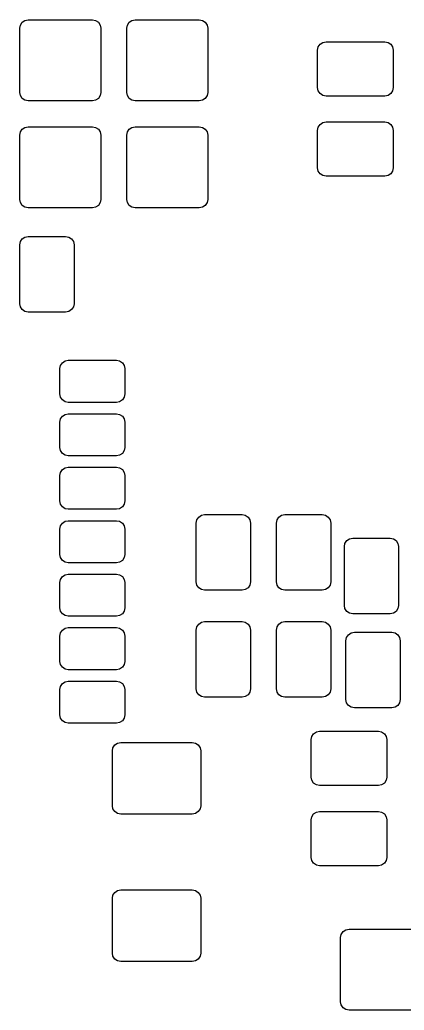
# Model space of a CAD drawing. Extents: x 0.28 to 2.54, y 0.32 to 1.78.
# Drawn here: x 1.492 to 1.852, y 0.822 to 1.748 of the extents above; entities that cross this region are included whole.
import ezdxf

# ---------------------------------------------------------------- set-up
doc = ezdxf.new("R2010")
doc.units = 0
doc.header["$MEASUREMENT"] = 0
doc.layers.add('BLACK', color=7, linetype='CONTINUOUS')

msp = doc.modelspace()

# ---------------------------------------------------------------- linework, layer by layer
at = {"layer": 'BLACK', "linetype": 'CONTINUOUS'}
for p, q in [((1.49213, 1.74), (1.49273, 1.74301)), ((1.49273, 1.74301), (1.49443, 1.74557)), ((1.49443, 1.74557), (1.49699, 1.74727)), ((1.49699, 1.74727), (1.5, 1.74787)), ((1.5, 1.74787), (1.56, 1.74787)), ((1.56, 1.74787), (1.56301, 1.74727)), ((1.56301, 1.74727), (1.56557, 1.74557)), ((1.56557, 1.74557), (1.56727, 1.74301)), ((1.56727, 1.74301), (1.56787, 1.74)), ((1.59213, 1.74), (1.59273, 1.74301)), ((1.59273, 1.74301), (1.59443, 1.74557)), ((1.59443, 1.74557), (1.59699, 1.74727)), ((1.59699, 1.74727), (1.6, 1.74787)), ((1.6, 1.74787), (1.66, 1.74787)), ((1.66, 1.74787), (1.66301, 1.74727)), ((1.66301, 1.74727), (1.66557, 1.74557)), ((1.66557, 1.74557), (1.66727, 1.74301)), ((1.66727, 1.74301), (1.66787, 1.74)), ((1.49213, 1.68), (1.49213, 1.74)), ((1.56787, 1.74), (1.56787, 1.68)), ((1.59213, 1.68), (1.59213, 1.74)), ((1.66787, 1.74), (1.66787, 1.68)), ((1.77063, 1.7195), (1.77123, 1.72251)), ((1.77123, 1.72251), (1.77293, 1.72507)), ((1.77293, 1.72507), (1.77549, 1.72677)), ((1.77549, 1.72677), (1.7785, 1.72737)), ((1.7785, 1.72737), (1.8335, 1.72737)), ((1.8335, 1.72737), (1.83651, 1.72677)), ((1.83651, 1.72677), (1.83907, 1.72507)), ((1.83907, 1.72507), (1.84077, 1.72251)), ((1.84077, 1.72251), (1.84137, 1.7195)), ((1.77063, 1.6845), (1.77063, 1.7195)), ((1.84137, 1.7195), (1.84137, 1.6845)), ((1.49273, 1.67699), (1.49213, 1.68)), ((1.49443, 1.67443), (1.49273, 1.67699)), ((1.56727, 1.67699), (1.56557, 1.67443)), ((1.56787, 1.68), (1.56727, 1.67699)), ((1.59273, 1.67699), (1.59213, 1.68)), ((1.59443, 1.67443), (1.59273, 1.67699)), ((1.66727, 1.67699), (1.66557, 1.67443)), ((1.66787, 1.68), (1.66727, 1.67699)), ((1.77123, 1.68149), (1.77063, 1.6845)), ((1.77293, 1.67893), (1.77123, 1.68149)), ((1.77549, 1.67723), (1.77293, 1.67893)), ((1.7785, 1.67663), (1.77549, 1.67723)), ((1.8335, 1.67663), (1.7785, 1.67663)), ((1.83651, 1.67723), (1.8335, 1.67663)), ((1.83907, 1.67893), (1.83651, 1.67723)), ((1.84077, 1.68149), (1.83907, 1.67893)), ((1.84137, 1.6845), (1.84077, 1.68149)), ((1.49699, 1.67273), (1.49443, 1.67443)), ((1.5, 1.67213), (1.49699, 1.67273)), ((1.56, 1.67213), (1.5, 1.67213)), ((1.56301, 1.67273), (1.56, 1.67213)), ((1.56557, 1.67443), (1.56301, 1.67273)), ((1.59699, 1.67273), (1.59443, 1.67443)), ((1.6, 1.67213), (1.59699, 1.67273)), ((1.66, 1.67213), (1.6, 1.67213)), ((1.66301, 1.67273), (1.66, 1.67213)), ((1.66557, 1.67443), (1.66301, 1.67273)), ((1.49699, 1.64727), (1.5, 1.64787)), ((1.5, 1.64787), (1.56, 1.64787)), ((1.56, 1.64787), (1.56301, 1.64727)), ((1.59699, 1.64727), (1.6, 1.64787)), ((1.6, 1.64787), (1.66, 1.64787)), ((1.66, 1.64787), (1.66301, 1.64727)), ((1.77123, 1.64751), (1.77293, 1.65007)), ((1.77293, 1.65007), (1.77549, 1.65177)), ((1.77549, 1.65177), (1.7785, 1.65237)), ((1.7785, 1.65237), (1.8335, 1.65237)), ((1.8335, 1.65237), (1.83651, 1.65177)), ((1.83651, 1.65177), (1.83907, 1.65007)), ((1.83907, 1.65007), (1.84077, 1.64751)), ((1.49213, 1.64), (1.49273, 1.64301)), ((1.49213, 1.58), (1.49213, 1.64)), ((1.49273, 1.64301), (1.49443, 1.64557)), ((1.49443, 1.64557), (1.49699, 1.64727)), ((1.56301, 1.64727), (1.56557, 1.64557)), ((1.56557, 1.64557), (1.56727, 1.64301)), ((1.56727, 1.64301), (1.56787, 1.64)), ((1.56787, 1.64), (1.56787, 1.58)), ((1.59213, 1.64), (1.59273, 1.64301)), ((1.59213, 1.58), (1.59213, 1.64)), ((1.59273, 1.64301), (1.59443, 1.64557)), ((1.59443, 1.64557), (1.59699, 1.64727)), ((1.66301, 1.64727), (1.66557, 1.64557)), ((1.66557, 1.64557), (1.66727, 1.64301)), ((1.66727, 1.64301), (1.66787, 1.64)), ((1.66787, 1.64), (1.66787, 1.58)), ((1.77063, 1.6445), (1.77123, 1.64751)), ((1.77063, 1.6095), (1.77063, 1.6445)), ((1.84077, 1.64751), (1.84137, 1.6445)), ((1.84137, 1.6445), (1.84137, 1.6095)), ((1.77123, 1.60649), (1.77063, 1.6095)), ((1.77293, 1.60393), (1.77123, 1.60649)), ((1.77549, 1.60223), (1.77293, 1.60393)), ((1.7785, 1.60163), (1.77549, 1.60223)), ((1.8335, 1.60163), (1.7785, 1.60163)), ((1.83651, 1.60223), (1.8335, 1.60163)), ((1.83907, 1.60393), (1.83651, 1.60223)), ((1.84077, 1.60649), (1.83907, 1.60393)), ((1.84137, 1.6095), (1.84077, 1.60649)), ((1.49273, 1.57699), (1.49213, 1.58)), ((1.49443, 1.57443), (1.49273, 1.57699)), ((1.49699, 1.57273), (1.49443, 1.57443)), ((1.56557, 1.57443), (1.56301, 1.57273)), ((1.56727, 1.57699), (1.56557, 1.57443)), ((1.56787, 1.58), (1.56727, 1.57699)), ((1.59273, 1.57699), (1.59213, 1.58)), ((1.59443, 1.57443), (1.59273, 1.57699)), ((1.59699, 1.57273), (1.59443, 1.57443)), ((1.66557, 1.57443), (1.66301, 1.57273)), ((1.66727, 1.57699), (1.66557, 1.57443)), ((1.66787, 1.58), (1.66727, 1.57699)), ((1.5, 1.57213), (1.49699, 1.57273)), ((1.56, 1.57213), (1.5, 1.57213)), ((1.56301, 1.57273), (1.56, 1.57213)), ((1.6, 1.57213), (1.59699, 1.57273)), ((1.66, 1.57213), (1.6, 1.57213)), ((1.66301, 1.57273), (1.66, 1.57213)), ((1.49213, 1.5375), (1.49273, 1.54051)), ((1.49213, 1.4825), (1.49213, 1.5375)), ((1.49273, 1.54051), (1.49443, 1.54307)), ((1.49443, 1.54307), (1.49699, 1.54477)), ((1.49699, 1.54477), (1.5, 1.54537)), ((1.5, 1.54537), (1.535, 1.54537)), ((1.535, 1.54537), (1.53801, 1.54477)), ((1.53801, 1.54477), (1.54057, 1.54307)), ((1.54057, 1.54307), (1.54227, 1.54051)), ((1.54227, 1.54051), (1.54287, 1.5375)), ((1.54287, 1.5375), (1.54287, 1.4825)), ((1.49273, 1.47949), (1.49213, 1.4825)), ((1.54287, 1.4825), (1.54227, 1.47949)), ((1.49443, 1.47693), (1.49273, 1.47949)), ((1.49699, 1.47523), (1.49443, 1.47693)), ((1.5, 1.47463), (1.49699, 1.47523)), ((1.535, 1.47463), (1.5, 1.47463)), ((1.53801, 1.47523), (1.535, 1.47463)), ((1.54057, 1.47693), (1.53801, 1.47523)), ((1.54227, 1.47949), (1.54057, 1.47693)), ((1.53023, 1.42482), (1.53193, 1.42738)), ((1.53193, 1.42738), (1.53449, 1.42909)), ((1.53449, 1.42909), (1.5375, 1.42969)), ((1.5375, 1.42969), (1.5825, 1.42969)), ((1.5825, 1.42969), (1.58551, 1.42909)), ((1.58551, 1.42909), (1.58807, 1.42738)), ((1.58807, 1.42738), (1.58977, 1.42482)), ((1.52963, 1.42181), (1.53023, 1.42482)), ((1.52963, 1.39819), (1.52963, 1.42181)), ((1.58977, 1.42482), (1.59037, 1.42181)), ((1.59037, 1.42181), (1.59037, 1.39819)), ((1.53023, 1.39518), (1.52963, 1.39819)), ((1.59037, 1.39819), (1.58977, 1.39518)), ((1.53193, 1.39262), (1.53023, 1.39518)), ((1.53449, 1.39091), (1.53193, 1.39262)), ((1.5375, 1.39031), (1.53449, 1.39091)), ((1.5825, 1.39031), (1.5375, 1.39031)), ((1.58551, 1.39091), (1.5825, 1.39031)), ((1.58807, 1.39262), (1.58551, 1.39091)), ((1.58977, 1.39518), (1.58807, 1.39262)), ((1.53449, 1.37909), (1.5375, 1.37969)), ((1.5375, 1.37969), (1.5825, 1.37969)), ((1.5825, 1.37969), (1.58551, 1.37909)), ((1.52963, 1.37181), (1.53023, 1.37482)), ((1.52963, 1.34819), (1.52963, 1.37181)), ((1.53023, 1.37482), (1.53193, 1.37738)), ((1.53193, 1.37738), (1.53449, 1.37909)), ((1.58551, 1.37909), (1.58807, 1.37738)), ((1.58807, 1.37738), (1.58977, 1.37482)), ((1.58977, 1.37482), (1.59037, 1.37181)), ((1.59037, 1.37181), (1.59037, 1.34819)), ((1.53023, 1.34518), (1.52963, 1.34819)), ((1.53193, 1.34262), (1.53023, 1.34518)), ((1.53449, 1.34091), (1.53193, 1.34262)), ((1.58807, 1.34262), (1.58551, 1.34091)), ((1.58977, 1.34518), (1.58807, 1.34262)), ((1.59037, 1.34819), (1.58977, 1.34518)), ((1.5375, 1.34031), (1.53449, 1.34091)), ((1.5825, 1.34031), (1.5375, 1.34031)), ((1.58551, 1.34091), (1.5825, 1.34031)), ((1.52963, 1.32181), (1.53023, 1.32482)), ((1.53023, 1.32482), (1.53193, 1.32738)), ((1.53193, 1.32738), (1.53449, 1.32909)), ((1.53449, 1.32909), (1.5375, 1.32969)), ((1.5375, 1.32969), (1.5825, 1.32969)), ((1.5825, 1.32969), (1.58551, 1.32909)), ((1.58551, 1.32909), (1.58807, 1.32738)), ((1.58807, 1.32738), (1.58977, 1.32482)), ((1.58977, 1.32482), (1.59037, 1.32181)), ((1.52963, 1.29819), (1.52963, 1.32181)), ((1.59037, 1.32181), (1.59037, 1.29819)), ((1.53023, 1.29518), (1.52963, 1.29819)), ((1.59037, 1.29819), (1.58977, 1.29518)), ((1.53193, 1.29262), (1.53023, 1.29518)), ((1.53449, 1.29091), (1.53193, 1.29262)), ((1.5375, 1.29031), (1.53449, 1.29091)), ((1.5825, 1.29031), (1.5375, 1.29031)), ((1.58551, 1.29091), (1.5825, 1.29031)), ((1.58807, 1.29262), (1.58551, 1.29091)), ((1.58977, 1.29518), (1.58807, 1.29262)), ((1.53193, 1.27738), (1.53449, 1.27909)), ((1.53449, 1.27909), (1.5375, 1.27969)), ((1.5375, 1.27969), (1.5825, 1.27969)), ((1.5825, 1.27969), (1.58551, 1.27909)), ((1.58551, 1.27909), (1.58807, 1.27738)), ((1.65713, 1.2775), (1.65773, 1.28051)), ((1.65773, 1.28051), (1.65943, 1.28307)), ((1.65943, 1.28307), (1.66199, 1.28477)), ((1.66199, 1.28477), (1.665, 1.28537)), ((1.665, 1.28537), (1.7, 1.28537)), ((1.7, 1.28537), (1.70301, 1.28477)), ((1.70301, 1.28477), (1.70557, 1.28307)), ((1.70557, 1.28307), (1.70727, 1.28051)), ((1.70727, 1.28051), (1.70787, 1.2775)), ((1.73213, 1.2775), (1.73273, 1.28051)), ((1.73273, 1.28051), (1.73443, 1.28307)), ((1.73443, 1.28307), (1.73699, 1.28477)), ((1.73699, 1.28477), (1.74, 1.28537)), ((1.74, 1.28537), (1.775, 1.28537)), ((1.775, 1.28537), (1.77801, 1.28477)), ((1.77801, 1.28477), (1.78057, 1.28307)), ((1.78057, 1.28307), (1.78227, 1.28051)), ((1.78227, 1.28051), (1.78287, 1.2775)), ((1.52963, 1.27181), (1.53023, 1.27482)), ((1.52963, 1.24819), (1.52963, 1.27181)), ((1.53023, 1.27482), (1.53193, 1.27738)), ((1.58807, 1.27738), (1.58977, 1.27482)), ((1.58977, 1.27482), (1.59037, 1.27181)), ((1.59037, 1.27181), (1.59037, 1.24819)), ((1.65713, 1.2225), (1.65713, 1.2775)), ((1.70787, 1.2775), (1.70787, 1.2225)), ((1.73213, 1.2225), (1.73213, 1.2775)), ((1.78287, 1.2775), (1.78287, 1.2225)), ((1.79623, 1.25851), (1.79793, 1.26107)), ((1.79793, 1.26107), (1.80049, 1.26277)), ((1.80049, 1.26277), (1.8035, 1.26337)), ((1.8035, 1.26337), (1.8385, 1.26337)), ((1.8385, 1.26337), (1.84151, 1.26277)), ((1.84151, 1.26277), (1.84407, 1.26107)), ((1.84407, 1.26107), (1.84577, 1.25851)), ((1.79563, 1.2555), (1.79623, 1.25851)), ((1.79563, 1.2005), (1.79563, 1.2555)), ((1.84577, 1.25851), (1.84637, 1.2555)), ((1.84637, 1.2555), (1.84637, 1.2005)), ((1.53023, 1.24518), (1.52963, 1.24819)), ((1.53193, 1.24262), (1.53023, 1.24518)), ((1.53449, 1.24091), (1.53193, 1.24262)), ((1.5375, 1.24031), (1.53449, 1.24091)), ((1.58551, 1.24091), (1.5825, 1.24031)), ((1.58807, 1.24262), (1.58551, 1.24091)), ((1.58977, 1.24518), (1.58807, 1.24262)), ((1.59037, 1.24819), (1.58977, 1.24518)), ((1.5825, 1.24031), (1.5375, 1.24031)), ((1.52963, 1.22181), (1.53023, 1.22482)), ((1.53023, 1.22482), (1.53193, 1.22738)), ((1.53193, 1.22738), (1.53449, 1.22909)), ((1.53449, 1.22909), (1.5375, 1.22969)), ((1.5375, 1.22969), (1.5825, 1.22969)), ((1.5825, 1.22969), (1.58551, 1.22909)), ((1.58551, 1.22909), (1.58807, 1.22738)), ((1.58807, 1.22738), (1.58977, 1.22482)), ((1.58977, 1.22482), (1.59037, 1.22181)), ((1.65773, 1.21949), (1.65713, 1.2225)), ((1.70787, 1.2225), (1.70727, 1.21949)), ((1.73273, 1.21949), (1.73213, 1.2225)), ((1.78287, 1.2225), (1.78227, 1.21949)), ((1.52963, 1.19819), (1.52963, 1.22181)), ((1.59037, 1.22181), (1.59037, 1.19819)), ((1.65943, 1.21693), (1.65773, 1.21949)), ((1.66199, 1.21523), (1.65943, 1.21693)), ((1.665, 1.21463), (1.66199, 1.21523)), ((1.7, 1.21463), (1.665, 1.21463)), ((1.70301, 1.21523), (1.7, 1.21463)), ((1.70557, 1.21693), (1.70301, 1.21523)), ((1.70727, 1.21949), (1.70557, 1.21693)), ((1.73443, 1.21693), (1.73273, 1.21949)), ((1.73699, 1.21523), (1.73443, 1.21693)), ((1.74, 1.21463), (1.73699, 1.21523)), ((1.775, 1.21463), (1.74, 1.21463)), ((1.77801, 1.21523), (1.775, 1.21463)), ((1.78057, 1.21693), (1.77801, 1.21523)), ((1.78227, 1.21949), (1.78057, 1.21693)), ((1.53023, 1.19518), (1.52963, 1.19819)), ((1.53193, 1.19262), (1.53023, 1.19518)), ((1.58977, 1.19518), (1.58807, 1.19262)), ((1.59037, 1.19819), (1.58977, 1.19518)), ((1.79623, 1.19749), (1.79563, 1.2005)), ((1.79793, 1.19493), (1.79623, 1.19749)), ((1.80049, 1.19323), (1.79793, 1.19493)), ((1.84407, 1.19493), (1.84151, 1.19323)), ((1.84577, 1.19749), (1.84407, 1.19493)), ((1.84637, 1.2005), (1.84577, 1.19749)), ((1.53449, 1.19091), (1.53193, 1.19262)), ((1.5375, 1.19031), (1.53449, 1.19091)), ((1.5825, 1.19031), (1.5375, 1.19031)), ((1.58551, 1.19091), (1.5825, 1.19031)), ((1.58807, 1.19262), (1.58551, 1.19091)), ((1.66199, 1.18477), (1.665, 1.18537)), ((1.665, 1.18537), (1.7, 1.18537)), ((1.7, 1.18537), (1.70301, 1.18477)), ((1.73699, 1.18477), (1.74, 1.18537)), ((1.74, 1.18537), (1.775, 1.18537)), ((1.775, 1.18537), (1.77801, 1.18477)), ((1.8035, 1.19263), (1.80049, 1.19323)), ((1.8385, 1.19263), (1.8035, 1.19263)), ((1.84151, 1.19323), (1.8385, 1.19263)), ((1.53023, 1.17482), (1.53193, 1.17738)), ((1.53193, 1.17738), (1.53449, 1.17909)), ((1.53449, 1.17909), (1.5375, 1.17969)), ((1.5375, 1.17969), (1.5825, 1.17969)), ((1.5825, 1.17969), (1.58551, 1.17909)), ((1.58551, 1.17909), (1.58807, 1.17738)), ((1.58807, 1.17738), (1.58977, 1.17482)), ((1.65713, 1.1775), (1.65773, 1.18051)), ((1.65713, 1.1225), (1.65713, 1.1775)), ((1.65773, 1.18051), (1.65943, 1.18307)), ((1.65943, 1.18307), (1.66199, 1.18477)), ((1.70301, 1.18477), (1.70557, 1.18307)), ((1.70557, 1.18307), (1.70727, 1.18051)), ((1.70727, 1.18051), (1.70787, 1.1775)), ((1.70787, 1.1775), (1.70787, 1.1225)), ((1.73213, 1.1775), (1.73273, 1.18051)), ((1.73213, 1.1225), (1.73213, 1.1775)), ((1.73273, 1.18051), (1.73443, 1.18307)), ((1.73443, 1.18307), (1.73699, 1.18477)), ((1.77801, 1.18477), (1.78057, 1.18307)), ((1.78057, 1.18307), (1.78227, 1.18051)), ((1.78227, 1.18051), (1.78287, 1.1775)), ((1.78287, 1.1775), (1.78287, 1.1225)), ((1.52963, 1.17181), (1.53023, 1.17482)), ((1.52963, 1.14819), (1.52963, 1.17181)), ((1.58977, 1.17482), (1.59037, 1.17181)), ((1.59037, 1.17181), (1.59037, 1.14819)), ((1.79713, 1.1675), (1.79773, 1.17051)), ((1.79713, 1.1125), (1.79713, 1.1675)), ((1.79773, 1.17051), (1.79943, 1.17307)), ((1.79943, 1.17307), (1.80199, 1.17477)), ((1.80199, 1.17477), (1.805, 1.17537)), ((1.805, 1.17537), (1.84, 1.17537)), ((1.84, 1.17537), (1.84301, 1.17477)), ((1.84301, 1.17477), (1.84557, 1.17307)), ((1.84557, 1.17307), (1.84727, 1.17051)), ((1.84727, 1.17051), (1.84787, 1.1675)), ((1.84787, 1.1675), (1.84787, 1.1125)), ((1.53023, 1.14518), (1.52963, 1.14819)), ((1.59037, 1.14819), (1.58977, 1.14518)), ((1.53193, 1.14262), (1.53023, 1.14518)), ((1.53449, 1.14091), (1.53193, 1.14262)), ((1.5375, 1.14031), (1.53449, 1.14091)), ((1.5825, 1.14031), (1.5375, 1.14031)), ((1.58551, 1.14091), (1.5825, 1.14031)), ((1.58807, 1.14262), (1.58551, 1.14091)), ((1.58977, 1.14518), (1.58807, 1.14262)), ((1.53449, 1.12909), (1.5375, 1.12969)), ((1.5375, 1.12969), (1.5825, 1.12969)), ((1.5825, 1.12969), (1.58551, 1.12909)), ((1.52963, 1.12181), (1.53023, 1.12482)), ((1.52963, 1.09819), (1.52963, 1.12181)), ((1.53023, 1.12482), (1.53193, 1.12738)), ((1.53193, 1.12738), (1.53449, 1.12909)), ((1.58551, 1.12909), (1.58807, 1.12738)), ((1.58807, 1.12738), (1.58977, 1.12482)), ((1.58977, 1.12482), (1.59037, 1.12181)), ((1.59037, 1.12181), (1.59037, 1.09819)), ((1.65773, 1.11949), (1.65713, 1.1225)), ((1.70787, 1.1225), (1.70727, 1.11949)), ((1.73273, 1.11949), (1.73213, 1.1225)), ((1.78287, 1.1225), (1.78227, 1.11949)), ((1.65943, 1.11693), (1.65773, 1.11949)), ((1.66199, 1.11523), (1.65943, 1.11693)), ((1.665, 1.11463), (1.66199, 1.11523)), ((1.7, 1.11463), (1.665, 1.11463)), ((1.70301, 1.11523), (1.7, 1.11463)), ((1.70557, 1.11693), (1.70301, 1.11523)), ((1.70727, 1.11949), (1.70557, 1.11693)), ((1.73443, 1.11693), (1.73273, 1.11949)), ((1.73699, 1.11523), (1.73443, 1.11693)), ((1.74, 1.11463), (1.73699, 1.11523)), ((1.775, 1.11463), (1.74, 1.11463)), ((1.77801, 1.11523), (1.775, 1.11463)), ((1.78057, 1.11693), (1.77801, 1.11523)), ((1.78227, 1.11949), (1.78057, 1.11693)), ((1.79773, 1.10949), (1.79713, 1.1125)), ((1.84787, 1.1125), (1.84727, 1.10949)), ((1.79943, 1.10693), (1.79773, 1.10949)), ((1.80199, 1.10523), (1.79943, 1.10693)), ((1.805, 1.10463), (1.80199, 1.10523)), ((1.84, 1.10463), (1.805, 1.10463)), ((1.84301, 1.10523), (1.84, 1.10463)), ((1.84557, 1.10693), (1.84301, 1.10523)), ((1.84727, 1.10949), (1.84557, 1.10693)), ((1.53023, 1.09518), (1.52963, 1.09819)), ((1.53193, 1.09262), (1.53023, 1.09518)), ((1.53449, 1.09091), (1.53193, 1.09262)), ((1.58807, 1.09262), (1.58551, 1.09091)), ((1.58977, 1.09518), (1.58807, 1.09262)), ((1.59037, 1.09819), (1.58977, 1.09518)), ((1.5375, 1.09031), (1.53449, 1.09091)), ((1.5825, 1.09031), (1.5375, 1.09031)), ((1.58551, 1.09091), (1.5825, 1.09031)), ((1.76463, 1.075), (1.76523, 1.07801)), ((1.76463, 1.04), (1.76463, 1.075)), ((1.76523, 1.07801), (1.76693, 1.08057)), ((1.76693, 1.08057), (1.76949, 1.08227)), ((1.76949, 1.08227), (1.7725, 1.08287)), ((1.7725, 1.08287), (1.8275, 1.08287)), ((1.8275, 1.08287), (1.83051, 1.08227)), ((1.83051, 1.08227), (1.83307, 1.08057)), ((1.83307, 1.08057), (1.83477, 1.07801)), ((1.83477, 1.07801), (1.83537, 1.075)), ((1.83537, 1.075), (1.83537, 1.04)), ((1.57868, 1.0645), (1.57928, 1.06751)), ((1.57928, 1.06751), (1.58098, 1.07007)), ((1.58098, 1.07007), (1.58354, 1.07177)), ((1.58354, 1.07177), (1.58655, 1.07237)), ((1.58655, 1.07237), (1.65345, 1.07237)), ((1.65345, 1.07237), (1.65646, 1.07177)), ((1.65646, 1.07177), (1.65902, 1.07007)), ((1.65902, 1.07007), (1.66072, 1.06751)), ((1.66072, 1.06751), (1.66132, 1.0645)), ((1.57868, 1.0133), (1.57868, 1.0645)), ((1.66132, 1.0645), (1.66132, 1.0133)), ((1.76523, 1.03699), (1.76463, 1.04)), ((1.76693, 1.03443), (1.76523, 1.03699)), ((1.83477, 1.03699), (1.83307, 1.03443)), ((1.83537, 1.04), (1.83477, 1.03699)), ((1.76949, 1.03273), (1.76693, 1.03443)), ((1.7725, 1.03213), (1.76949, 1.03273)), ((1.8275, 1.03213), (1.7725, 1.03213)), ((1.83051, 1.03273), (1.8275, 1.03213)), ((1.83307, 1.03443), (1.83051, 1.03273)), ((1.57928, 1.01029), (1.57868, 1.0133)), ((1.58098, 1.00773), (1.57928, 1.01029)), ((1.66072, 1.01029), (1.65902, 1.00773)), ((1.66132, 1.0133), (1.66072, 1.01029)), ((1.58354, 1.00603), (1.58098, 1.00773)), ((1.58655, 1.00543), (1.58354, 1.00603)), ((1.65345, 1.00543), (1.58655, 1.00543)), ((1.65646, 1.00603), (1.65345, 1.00543)), ((1.65902, 1.00773), (1.65646, 1.00603)), ((1.76463, 1), (1.76523, 1.00301)), ((1.76463, 0.965), (1.76463, 1)), ((1.76523, 1.00301), (1.76693, 1.00557)), ((1.76693, 1.00557), (1.76949, 1.00727)), ((1.76949, 1.00727), (1.7725, 1.00787)), ((1.7725, 1.00787), (1.8275, 1.00787)), ((1.8275, 1.00787), (1.83051, 1.00727)), ((1.83051, 1.00727), (1.83307, 1.00557)), ((1.83307, 1.00557), (1.83477, 1.00301)), ((1.83477, 1.00301), (1.83537, 1)), ((1.83537, 1), (1.83537, 0.965)), ((1.76523, 0.961987), (1.76463, 0.965)), ((1.83537, 0.965), (1.83477, 0.961987)), ((1.76693, 0.959432), (1.76523, 0.961987)), ((1.76949, 0.957725), (1.76693, 0.959432)), ((1.7725, 0.957126), (1.76949, 0.957725)), ((1.8275, 0.957126), (1.7725, 0.957126)), ((1.83051, 0.957725), (1.8275, 0.957126)), ((1.83307, 0.959432), (1.83051, 0.957725)), ((1.83477, 0.961987), (1.83307, 0.959432)), ((1.57868, 0.9267), (1.57928, 0.929713)), ((1.57868, 0.8755), (1.57868, 0.9267)), ((1.57928, 0.929713), (1.58098, 0.932268)), ((1.58098, 0.932268), (1.58354, 0.933975)), ((1.58354, 0.933975), (1.58655, 0.934574)), ((1.58655, 0.934574), (1.65345, 0.934574)), ((1.65345, 0.934574), (1.65646, 0.933975)), ((1.65646, 0.933975), (1.65902, 0.932268)), ((1.65902, 0.932268), (1.66072, 0.929713)), ((1.66072, 0.929713), (1.66132, 0.9267)), ((1.66132, 0.9267), (1.66132, 0.8755)), ((1.79213, 0.89), (1.79273, 0.893013)), ((1.79213, 0.83), (1.79213, 0.89)), ((1.79273, 0.893013), (1.79443, 0.895568)), ((1.79443, 0.895568), (1.79699, 0.897275)), ((1.79699, 0.897275), (1.8, 0.897874)), ((1.8, 0.897874), (1.86, 0.897874)), ((1.57928, 0.872487), (1.57868, 0.8755)), ((1.58098, 0.869932), (1.57928, 0.872487)), ((1.66072, 0.872487), (1.65902, 0.869932)), ((1.66132, 0.8755), (1.66072, 0.872487)), ((1.58354, 0.868225), (1.58098, 0.869932)), ((1.58655, 0.867626), (1.58354, 0.868225)), ((1.65345, 0.867626), (1.58655, 0.867626)), ((1.65646, 0.868225), (1.65345, 0.867626)), ((1.65902, 0.869932), (1.65646, 0.868225)), ((1.79273, 0.826987), (1.79213, 0.83)), ((1.79443, 0.824432), (1.79273, 0.826987)), ((1.79699, 0.822725), (1.79443, 0.824432)), ((1.8, 0.822126), (1.79699, 0.822725)), ((1.86, 0.822126), (1.8, 0.822126))]:
    msp.add_line(p, q, dxfattribs=at)

doc.saveas('drawing.dxf')
